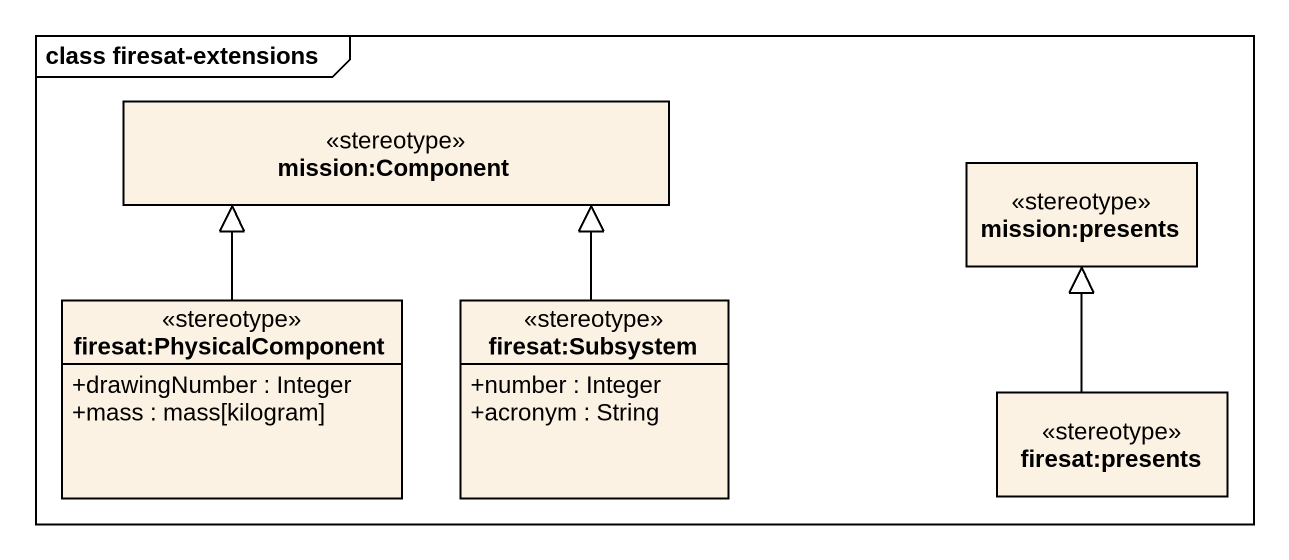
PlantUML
@startuml
mainframe class firesat-extensions
hide circle
hide empty members
skinparam classAttributeIconSize 0
class "mission:Component" as mission_Component <<stereotype>>
class "mission:presents" as mission_presents <<stereotype>>
class "firesat:PhysicalComponent" as firesat_PhysicalComponent <<stereotype>> {
  +drawingNumber : Integer
  +mass : mass[kilogram]
}
class "firesat:Subsystem" as firesat_Subsystem <<stereotype>> {
  +number : Integer
  +acronym : String
}
class "firesat:presents" as firesat_presents <<stereotype>>
firesat_PhysicalComponent -up-|> mission_Component
firesat_Subsystem -up-|> mission_Component
firesat_presents -up-|> mission_presents
@enduml
